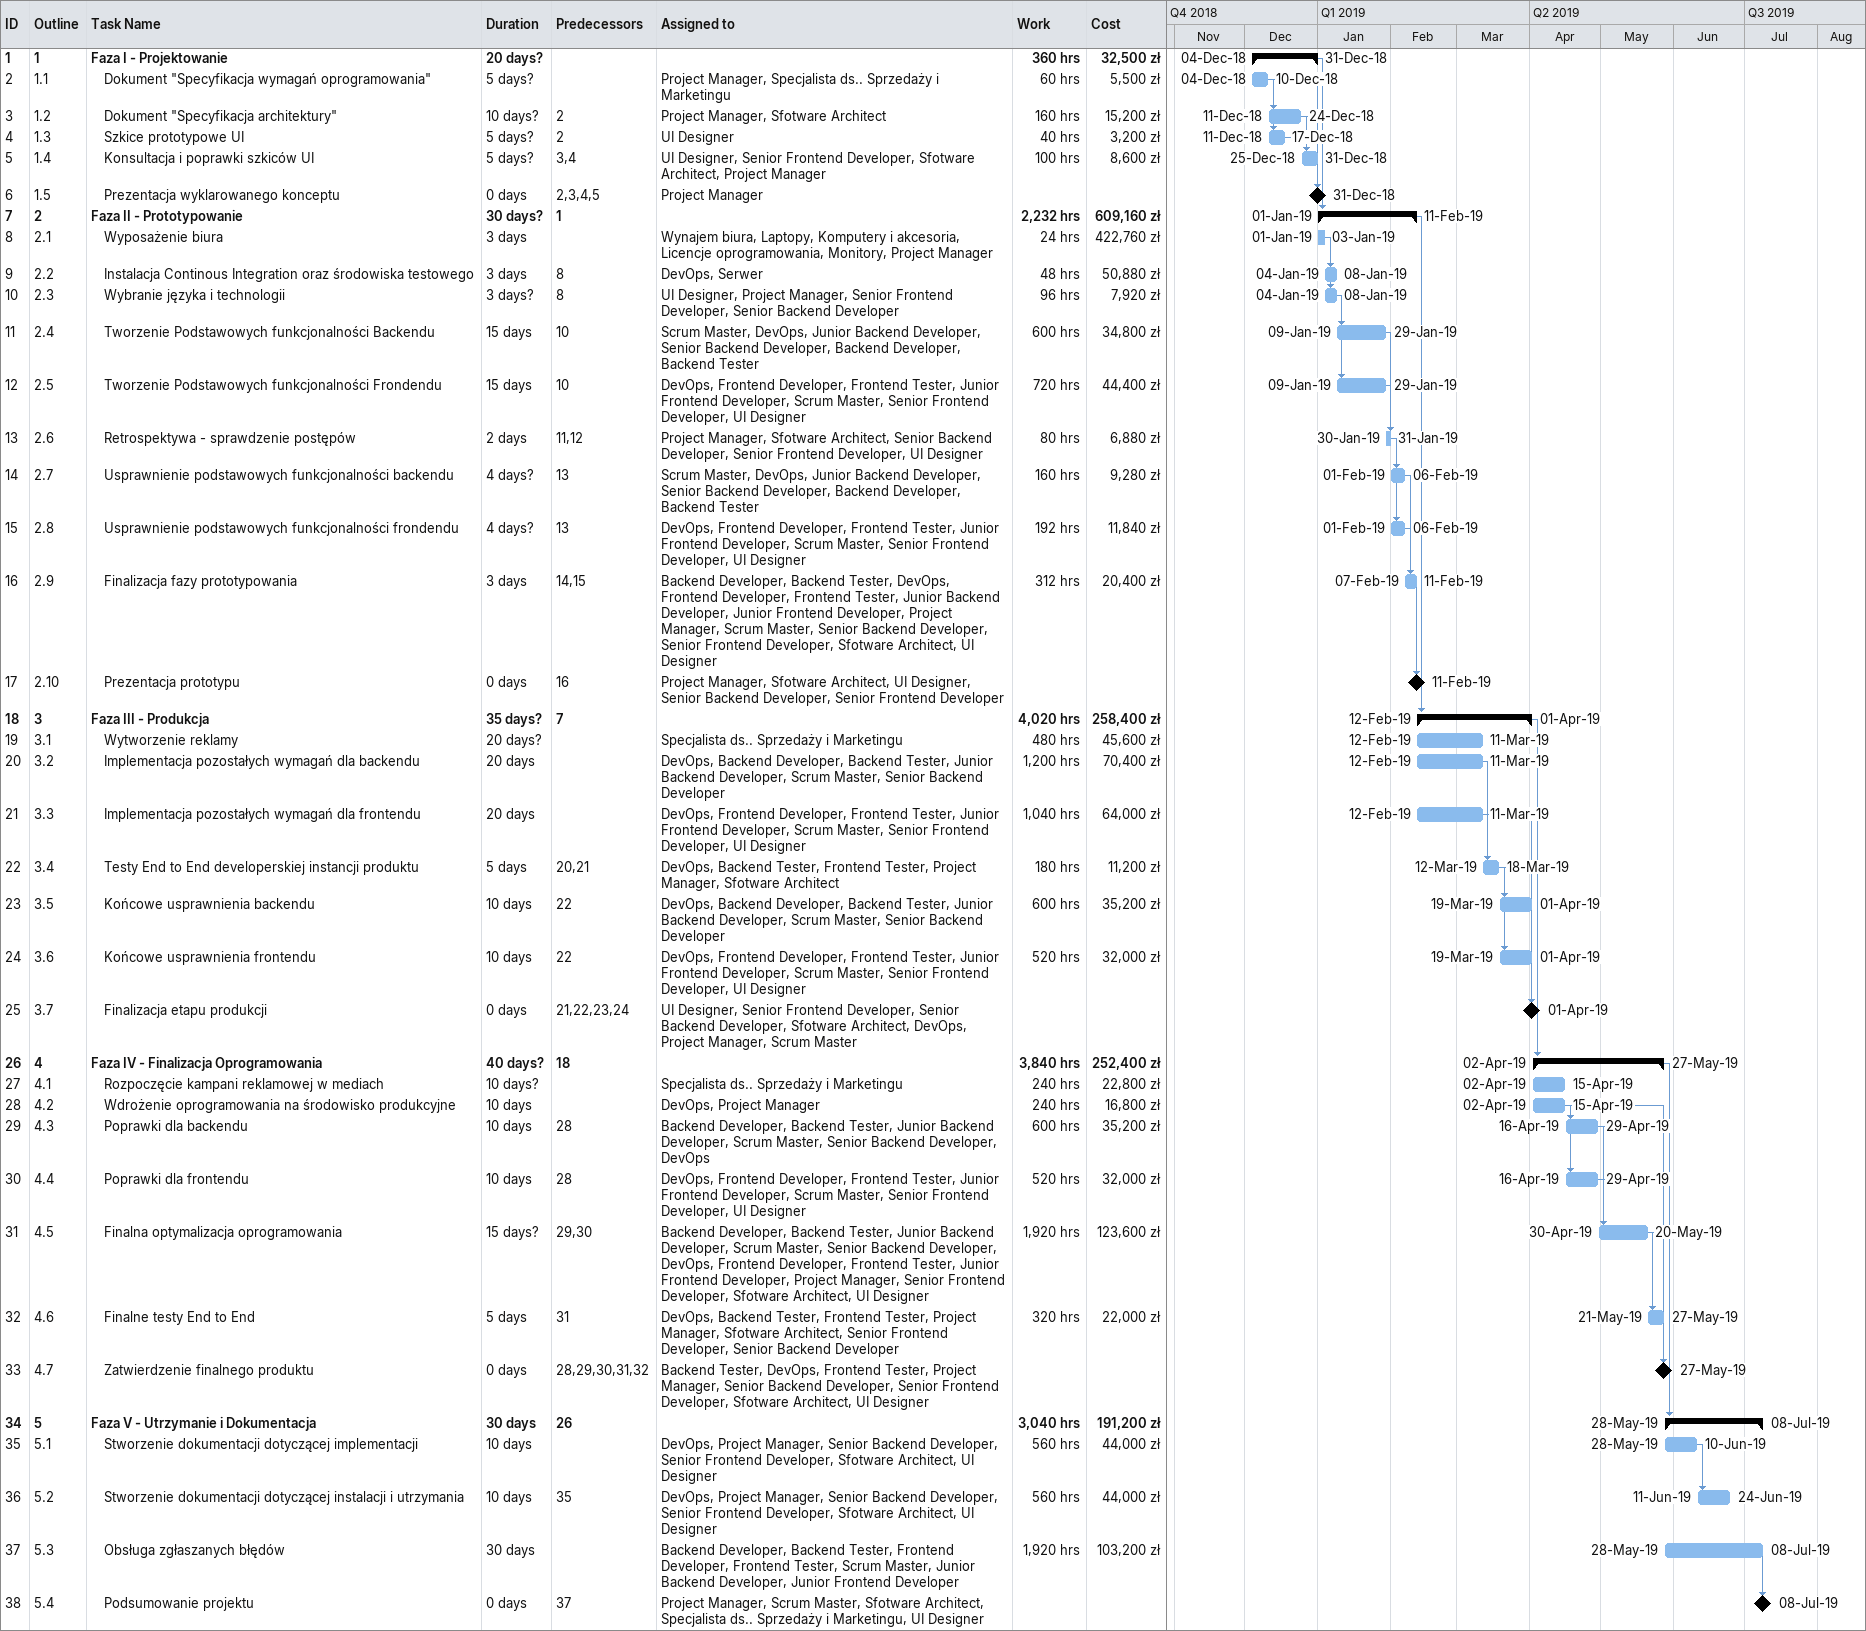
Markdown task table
| ID | WBS | Task | Duration | Start | Finish | Predecessors | Resources | Work (h) | Cost (zł) |
|---|---|---|---|---|---|---|---|---|---|
| 1 | 1 | **Faza I - Projektowanie** | 20d? | 2018-12-04 | 2018-12-31 |  |  | 360 | 32500 |
| 2 | 1.1 | Dokument "Specyfikacja wymagań oprogramowania" | 5d? | 2018-12-04 | 2018-12-10 |  | Project Manager, Specjalista ds.. Sprzedaży i Marketingu | 60 | 5500 |
| 3 | 1.2 | Dokument "Specyfikacja architektury" | 10d? | 2018-12-11 | 2018-12-24 | 2 | Project Manager, Sfotware Architect | 160 | 15200 |
| 4 | 1.3 | Szkice prototypowe UI | 5d? | 2018-12-11 | 2018-12-17 | 2 | UI Designer | 40 | 3200 |
| 5 | 1.4 | Konsultacja i poprawki szkiców UI | 5d? | 2018-12-25 | 2018-12-31 | 3, 4 | UI Designer, Senior Frontend Developer, Sfotware Architect, Project Manager | 100 | 8600 |
| 6 | 1.5 | Prezentacja wyklarowanego konceptu | 0d | 2018-12-31 | 2018-12-31 | 2, 3, 4, 5 | Project Manager |  |  |
| 7 | 2 | **Faza II - Prototypowanie** | 30d? | 2019-01-01 | 2019-02-11 | 1 |  | 2232 | 609160 |
| 8 | 2.1 | Wyposażenie biura | 3d | 2019-01-01 | 2019-01-03 |  | Wynajem biura, Laptopy, Komputery i akcesoria, Licencje oprogramowania, Monitory, Project Manager | 24 | 422760 |
| 9 | 2.2 | Instalacja Continous Integration oraz środowiska testowego | 3d | 2019-01-04 | 2019-01-08 | 8 | DevOps, Serwer | 48 | 50880 |
| 10 | 2.3 | Wybranie języka i technologii | 3d? | 2019-01-04 | 2019-01-08 | 8 | UI Designer, Project Manager, Senior Frontend Developer, Senior Backend Developer | 96 | 7920 |
| 11 | 2.4 | Tworzenie Podstawowych funkcjonalności Backendu | 15d | 2019-01-09 | 2019-01-29 | 10 | Scrum Master, DevOps, Junior Backend Developer, Senior Backend Developer, Backend Developer, Backend Tester | 600 | 34800 |
| 12 | 2.5 | Tworzenie Podstawowych funkcjonalności Frondendu | 15d | 2019-01-09 | 2019-01-29 | 10 | DevOps, Frontend Developer, Frontend Tester, Junior Frontend Developer, Scrum Master, Senior Frontend Developer, UI Designer | 720 | 44400 |
| 13 | 2.6 | Retrospektywa - sprawdzenie postępów | 2d | 2019-01-30 | 2019-01-31 | 11, 12 | Project Manager, Sfotware Architect, Senior Backend Developer, Senior Frontend Developer, UI Designer | 80 | 6880 |
| 14 | 2.7 | Usprawnienie podstawowych funkcjonalności backendu | 4d? | 2019-02-01 | 2019-02-06 | 13 | Scrum Master, DevOps, Junior Backend Developer, Senior Backend Developer, Backend Developer, Backend Tester | 160 | 9280 |
| 15 | 2.8 | Usprawnienie podstawowych funkcjonalności frondendu | 4d? | 2019-02-01 | 2019-02-06 | 13 | DevOps, Frontend Developer, Frontend Tester, Junior Frontend Developer, Scrum Master, Senior Frontend Developer, UI Designer | 192 | 11840 |
| 16 | 2.9 | Finalizacja fazy prototypowania | 3d | 2019-02-07 | 2019-02-11 | 14, 15 | Backend Developer, Backend Tester, DevOps, Frontend Developer, Frontend Tester, Junior Backend Developer, Junior Frontend Developer, Project Manager, Scrum Master, Senior Backend Developer, Senior Frontend Developer, Sfotware Architect, UI Designer | 312 | 20400 |
| 17 | 2.10 | Prezentacja prototypu | 0d | 2019-02-11 | 2019-02-11 | 16 | Project Manager, Sfotware Architect, UI Designer, Senior Backend Developer, Senior Frontend Developer |  |  |
| 18 | 3 | **Faza III - Produkcja** | 35d? | 2019-02-12 | 2019-04-01 | 7 |  | 4020 | 258400 |
| 19 | 3.1 | Wytworzenie reklamy | 20d? | 2019-02-12 | 2019-03-11 |  | Specjalista ds.. Sprzedaży i Marketingu | 480 | 45600 |
| 20 | 3.2 | Implementacja pozostałych wymagań dla backendu | 20d | 2019-02-12 | 2019-03-11 |  | DevOps, Backend Developer, Backend Tester, Junior Backend Developer, Scrum Master, Senior Backend Developer | 1200 | 70400 |
| 21 | 3.3 | Implementacja pozostałych wymagań dla frontendu | 20d | 2019-02-12 | 2019-03-11 |  | DevOps, Frontend Developer, Frontend Tester, Junior Frontend Developer, Scrum Master, Senior Frontend Developer, UI Designer | 1040 | 64000 |
| 22 | 3.4 | Testy End to End developerskiej instancji produktu | 5d | 2019-03-12 | 2019-03-18 | 20, 21 | DevOps, Backend Tester, Frontend Tester, Project Manager, Sfotware Architect | 180 | 11200 |
| 23 | 3.5 | Końcowe usprawnienia backendu | 10d | 2019-03-19 | 2019-04-01 | 22 | DevOps, Backend Developer, Backend Tester, Junior Backend Developer, Scrum Master, Senior Backend Developer | 600 | 35200 |
| 24 | 3.6 | Końcowe usprawnienia frontendu | 10d | 2019-03-19 | 2019-04-01 | 22 | DevOps, Frontend Developer, Frontend Tester, Junior Frontend Developer, Scrum Master, Senior Frontend Developer, UI Designer | 520 | 32000 |
| 25 | 3.7 | Finalizacja etapu produkcji | 0d | 2019-04-01 | 2019-04-01 | 21, 22, 23, 24 | UI Designer, Senior Frontend Developer, Senior Backend Developer, Sfotware Architect, DevOps, Project Manager, Scrum Master |  |  |
| 26 | 4 | **Faza IV - Finalizacja Oprogramowania** | 40d? | 2019-04-02 | 2019-05-27 | 18 |  | 3840 | 252400 |
| 27 | 4.1 | Rozpoczęcie kampani reklamowej w mediach | 10d? | 2019-04-02 | 2019-04-15 |  | Specjalista ds.. Sprzedaży i Marketingu | 240 | 22800 |
| 28 | 4.2 | Wdrożenie oprogramowania na środowisko produkcyjne | 10d | 2019-04-02 | 2019-04-15 |  | DevOps, Project Manager | 240 | 16800 |
| 29 | 4.3 | Poprawki dla backendu | 10d | 2019-04-16 | 2019-04-29 | 28 | Backend Developer, Backend Tester, Junior Backend Developer, Scrum Master, Senior Backend Developer, DevOps | 600 | 35200 |
| 30 | 4.4 | Poprawki dla frontendu | 10d | 2019-04-16 | 2019-04-29 | 28 | DevOps, Frontend Developer, Frontend Tester, Junior Frontend Developer, Scrum Master, Senior Frontend Developer, UI Designer | 520 | 32000 |
| 31 | 4.5 | Finalna optymalizacja oprogramowania | 15d? | 2019-04-30 | 2019-05-20 | 29, 30 | Backend Developer, Backend Tester, Junior Backend Developer, Scrum Master, Senior Backend Developer, DevOps, Frontend Developer, Frontend Tester, Junior Frontend Developer, Project Manager, Senior Frontend Developer, Sfotware Architect, UI Designer | 1920 | 123600 |
| 32 | 4.6 | Finalne testy End to End | 5d | 2019-05-21 | 2019-05-27 | 31 | DevOps, Backend Tester, Frontend Tester, Project Manager, Sfotware Architect, Senior Frontend Developer, Senior Backend Developer | 320 | 22000 |
| 33 | 4.7 | Zatwierdzenie finalnego produktu | 0d | 2019-05-27 | 2019-05-27 | 28, 29, 30, 31, 32 | Backend Tester, DevOps, Frontend Tester, Project Manager, Senior Backend Developer, Senior Frontend Developer, Sfotware Architect, UI Designer |  |  |
| 34 | 5 | **Faza V - Utrzymanie i Dokumentacja** | 30d | 2019-05-28 | 2019-07-08 | 26 |  | 3040 | 191200 |
| 35 | 5.1 | Stworzenie dokumentacji dotyczącej implementacji | 10d | 2019-05-28 | 2019-06-10 |  | DevOps, Project Manager, Senior Backend Developer, Senior Frontend Developer, Sfotware Architect, UI Designer | 560 | 44000 |
| 36 | 5.2 | Stworzenie dokumentacji dotyczącej instalacji i utrzymania | 10d | 2019-06-11 | 2019-06-24 | 35 | DevOps, Project Manager, Senior Backend Developer, Senior Frontend Developer, Sfotware Architect, UI Designer | 560 | 44000 |
| 37 | 5.3 | Obsługa zgłaszanych błędów | 30d | 2019-05-28 | 2019-07-08 |  | Backend Developer, Backend Tester, Frontend Developer, Frontend Tester, Scrum Master, Junior Backend Developer, Junior Frontend Developer | 1920 | 103200 |
| 38 | 5.4 | Podsumowanie projektu | 0d | 2019-07-08 | 2019-07-08 | 37 | Project Manager, Scrum Master, Sfotware Architect, Specjalista ds.. Sprzedaży i Marketingu, UI Designer |  |  |
